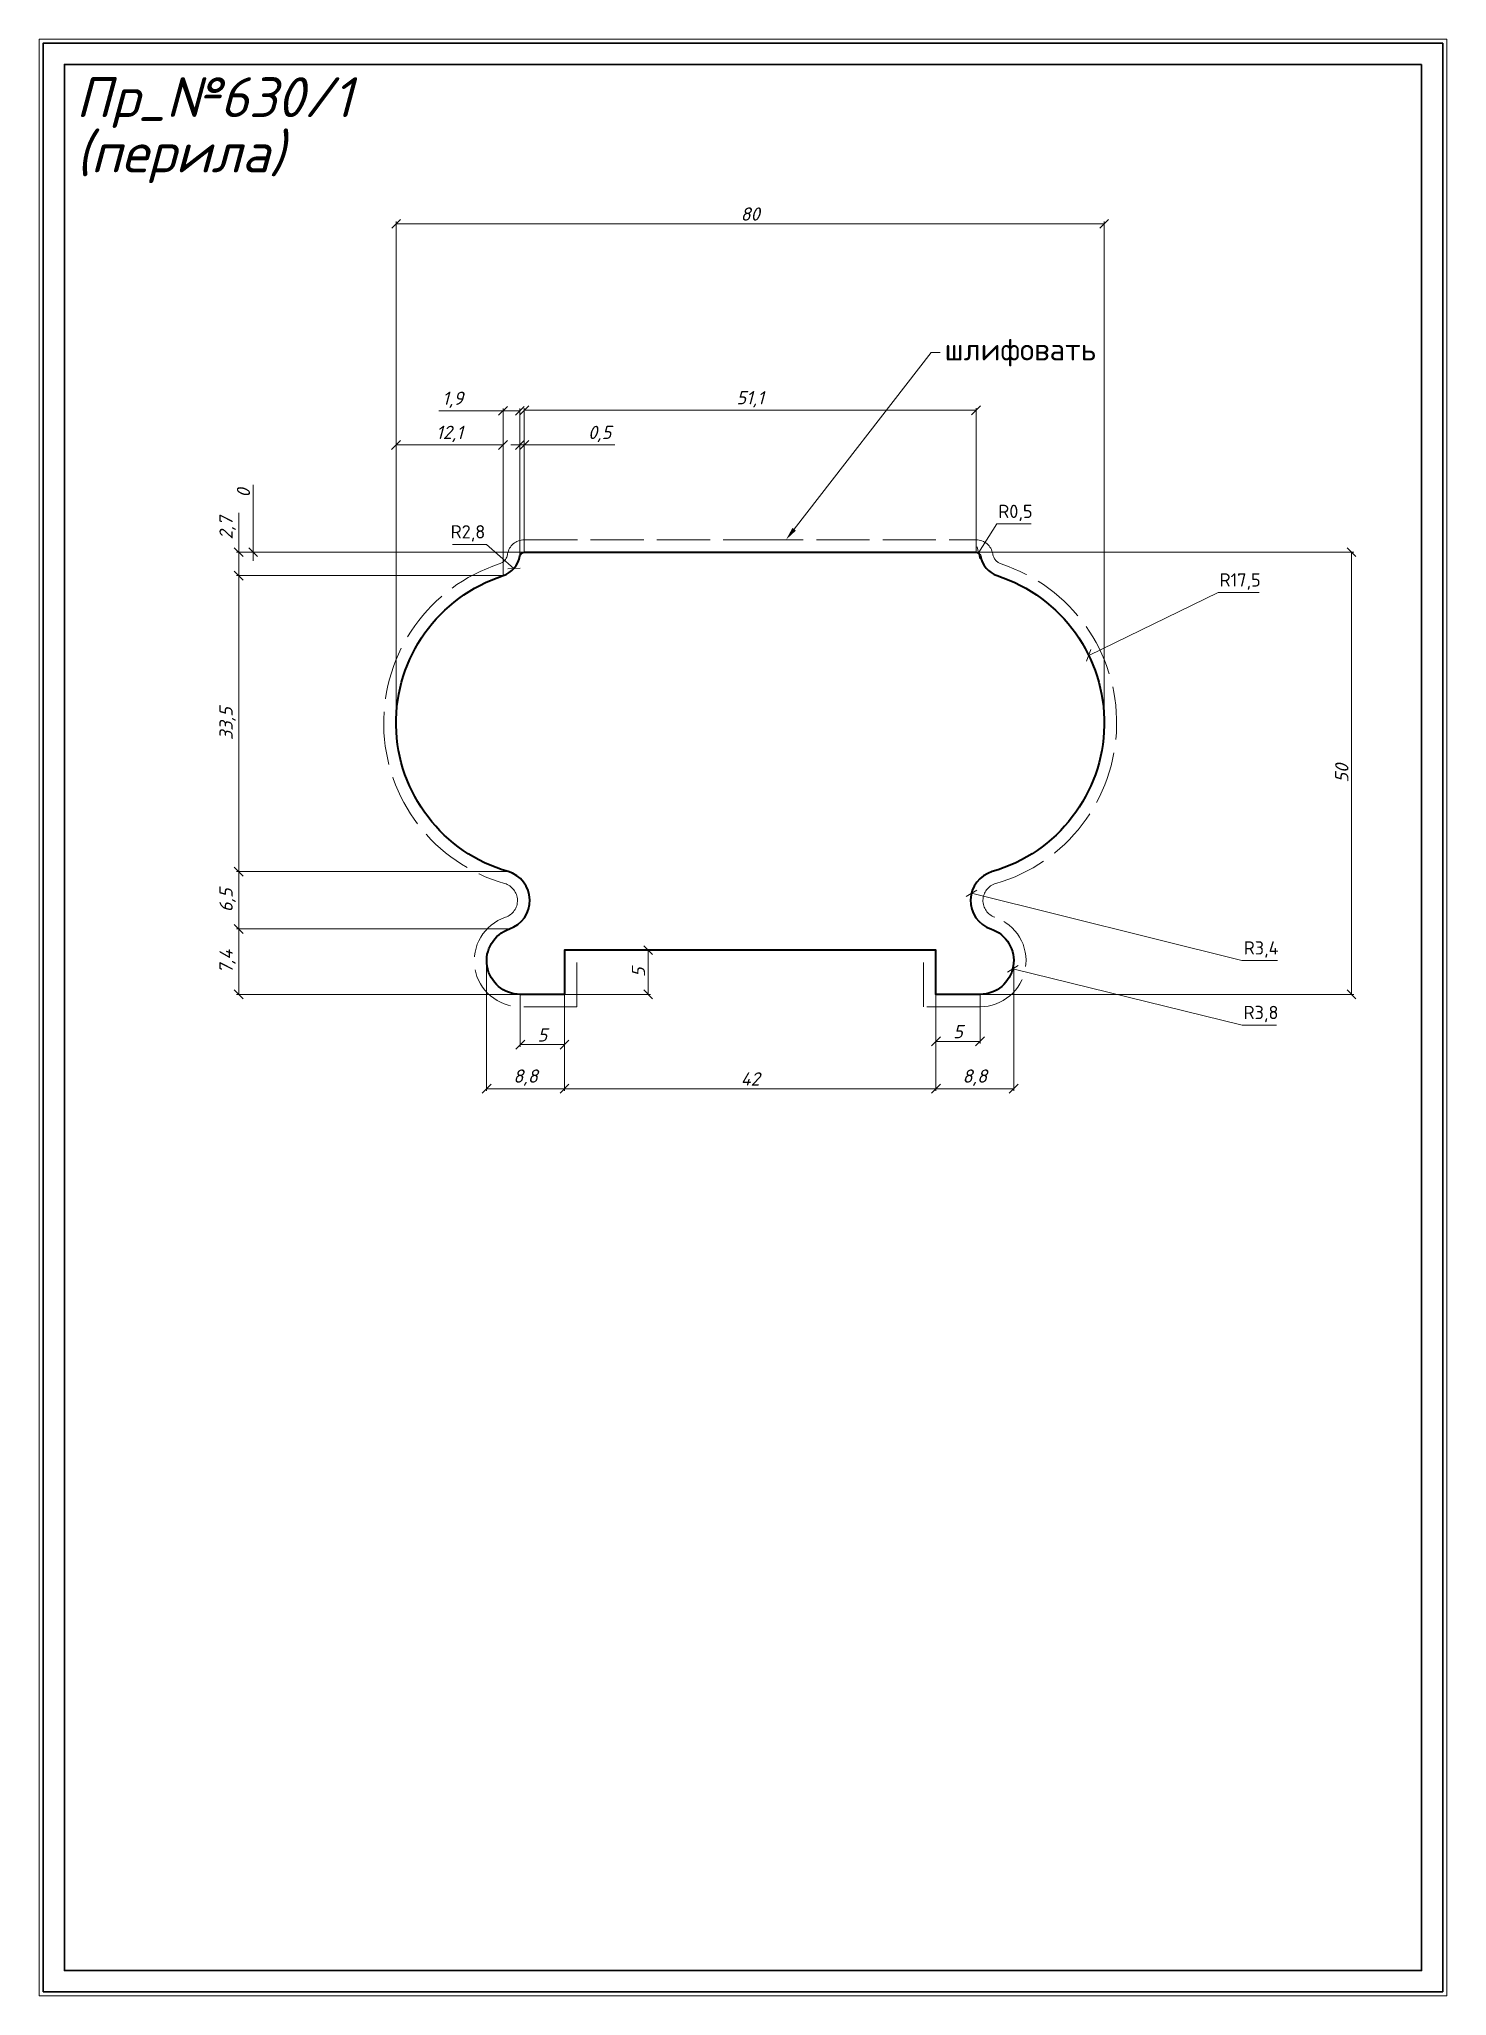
# Model space of a CAD drawing. Header units: millimetres. Extents: x 9236 to 9395, y -1115 to -894.
import ezdxf
from ezdxf import colors
from ezdxf.entities.mleader import LeaderData, LeaderLine
from ezdxf.math import Vec2, Vec3

# ---------------------------------------------------------------- set-up
doc = ezdxf.new("R2010")
doc.units = ezdxf.units.MM
doc.linetypes.add('ACAD_ISO02W100', pattern=[15, 12, -3])
doc.layers.get('0').update_dxf_attribs({"lineweight": 13})
for name, color, linetype, lineweight in [('профили', 1, 'Continuous', 35), ('служебный слой ЛИНИИ ПУНКТИРНЫЕ', 7, 'ACAD_ISO02W100', 13), ('служебный слой НАДПИСИ', 7, 'Continuous', 13), ('служебный слой РАЗМЕРЫ', 7, 'Continuous', 9), ('служебный слой ШТАМП', 7, 'Continuous', 30)]:
    doc.layers.add(name, color=color, linetype=linetype, lineweight=lineweight)
doc.styles.add('ЕСКД', font='isocpeur.ttf', dxfattribs={"oblique": 15})
doc.styles.add('ЕСКД профили размеры', font='isocpeur.ttf')
doc.styles.add('ЕСКД штамп_текст', font='isocpeur.ttf')
doc.dimstyles.new('ЕСКД', dxfattribs={"dimtxt": 3.5, "dimasz": 2.5, "dimexe": 0.25, "dimexo": 0, "dimgap": 0.35, "dimtad": 1, "dimdec": 1, "dimzin": 9, "dimtxsty": 'ЕСКД', "dimblk": 'OBLIQUE', "dimcen": 0, "dimclrd": 256, "dimclre": 256, "dimclrt": 256, "dimadec": 1, "dimazin": 0, "dimtfac": 1, "dimtdec": 1, "dimtmove": 0, "dimatfit": 3, "dimldrblk": 'DOTSMALL', "dimfxl": 1, "dimlwd": -1, "dimlwe": -1, "dimarcsym": 0})
doc.dimstyles.new('ЕСКД профили$4', dxfattribs={"dimtxt": 1.5, "dimasz": 1, "dimexe": 0.3, "dimexo": 0, "dimgap": 0.35, "dimtad": 1, "dimtoh": 1, "dimdec": 1, "dimzin": 9, "dimtxsty": 'ЕСКД профили размеры', "dimblk": 'OBLIQUE', "dimcen": 0, "dimse1": 1, "dimclrd": 256, "dimclre": 256, "dimclrt": 256, "dimadec": 1, "dimazin": 0, "dimtfac": 1, "dimtdec": 1, "dimtofl": 0, "dimtmove": 0, "dimatfit": 3, "dimldrblk": 'DOTSMALL', "dimfxl": 1, "dimlwd": -1, "dimlwe": -1, "dimarcsym": 2})

# ---------------------------------------------------------------- blocks, each defined once
blk = doc.blocks.new('_DotSmall')
at = {"color": 0, "linetype": 'ByBlock', "lineweight": -3, "const_width": 0.5}
blk.add_lwpolyline([(-0.0625, 0, 1), (0.0625, 0, 1)], format="xyb", close=True, dxfattribs=at)
blk = doc.blocks.new('_OBLIQUE')
at = {"color": 0, "linetype": 'ByBlock'}
blk.add_line((-0.5, -0.5), (0.5, 0.5), dxfattribs=at)
blk = doc.blocks.new('*D22')
at = {"layer": 'Defpoints', "color": 0, "transparency": 16777216}
for p in [(9295.65, -1001.5), (9290.66, -1002.23), (9290.66, -1007.91)]:
    blk.add_point(p, dxfattribs=at)
at = {"layer": 'служебный слой РАЗМЕРЫ', "transparency": 16777216}
for p, q in [((9295.65, -1001.5), (9295.65, -1008.16)), ((9290.66, -1002.23), (9290.66, -1008.16)), ((9295.65, -1007.91), (9290.66, -1007.91))]:
    blk.add_line(p, q, dxfattribs=at)
at = {"layer": 'служебный слой РАЗМЕРЫ', "transparency": 16777216, "rotation": 180}
blk.add_blockref('_OBLIQUE', (9290.66, -1007.91), dxfattribs=at)
at = {"layer": 'служебный слой РАЗМЕРЫ', "transparency": 16777216}
blk.add_blockref('_OBLIQUE', (9295.65, -1007.91), dxfattribs=at)
at = {"layer": 'служебный слой РАЗМЕРЫ', "transparency": 16777216, "insert": (9293.16, -1006.81), "char_height": 1.5, "attachment_point": 5, "style": 'ЕСКД'}
blk.add_mtext('5', dxfattribs=at)
blk = doc.blocks.new('*D20')
at = {"layer": 'Defpoints', "color": 0, "transparency": 16777216}
for p in [(9346.43, -998.43), (9337.65, -1002.23), (9346.43, -1012.89)]:
    blk.add_point(p, dxfattribs=at)
at = {"layer": 'служебный слой РАЗМЕРЫ', "transparency": 16777216}
for p, q in [((9346.43, -998.43), (9346.43, -1013.14)), ((9337.65, -1002.23), (9337.65, -1013.14)), ((9337.65, -1012.89), (9346.43, -1012.89))]:
    blk.add_line(p, q, dxfattribs=at)
at = {"layer": 'служебный слой РАЗМЕРЫ', "transparency": 16777216, "rotation": 180}
blk.add_blockref('_OBLIQUE', (9337.65, -1012.89), dxfattribs=at)
at = {"layer": 'служебный слой РАЗМЕРЫ', "transparency": 16777216}
blk.add_blockref('_OBLIQUE', (9346.43, -1012.89), dxfattribs=at)
at = {"layer": 'служебный слой РАЗМЕРЫ', "transparency": 16777216, "insert": (9342.04, -1011.64), "char_height": 1.5, "attachment_point": 5, "style": 'ЕСКД'}
blk.add_mtext('8,8', dxfattribs=at)
blk = doc.blocks.new('*D18')
at = {"layer": 'Defpoints', "color": 0, "transparency": 16777216}
for p in [(9286.86, -998.43), (9295.65, -1000.62), (9295.65, -1012.89)]:
    blk.add_point(p, dxfattribs=at)
at = {"layer": 'служебный слой РАЗМЕРЫ', "transparency": 16777216}
for p, q in [((9286.86, -998.43), (9286.86, -1013.14)), ((9295.65, -1000.62), (9295.65, -1013.14)), ((9286.86, -1012.89), (9295.65, -1012.89))]:
    blk.add_line(p, q, dxfattribs=at)
at = {"layer": 'служебный слой РАЗМЕРЫ', "transparency": 16777216, "rotation": 180}
blk.add_blockref('_OBLIQUE', (9286.86, -1012.89), dxfattribs=at)
at = {"layer": 'служебный слой РАЗМЕРЫ', "transparency": 16777216}
blk.add_blockref('_OBLIQUE', (9295.65, -1012.89), dxfattribs=at)
at = {"layer": 'служебный слой РАЗМЕРЫ', "transparency": 16777216, "insert": (9291.26, -1011.64), "char_height": 1.5, "attachment_point": 5, "style": 'ЕСКД'}
blk.add_mtext('8,8', dxfattribs=at)
blk = doc.blocks.new('*D17')
at = {"layer": 'Defpoints', "color": 0, "transparency": 16777216}
for p in [(9276.62, -940.12), (9288.71, -954.89), (9276.62, -962.15)]:
    blk.add_point(p, dxfattribs=at)
at = {"layer": 'служебный слой РАЗМЕРЫ', "transparency": 16777216}
for p, q in [((9276.62, -962.15), (9276.62, -939.87)), ((9288.71, -940.12), (9276.62, -940.12)), ((9288.71, -954.89), (9288.71, -939.87))]:
    blk.add_line(p, q, dxfattribs=at)
at = {"layer": 'служебный слой РАЗМЕРЫ', "transparency": 16777216, "rotation": 180}
blk.add_blockref('_OBLIQUE', (9276.62, -940.12), dxfattribs=at)
at = {"layer": 'служебный слой РАЗМЕРЫ', "transparency": 16777216}
blk.add_blockref('_OBLIQUE', (9288.71, -940.12), dxfattribs=at)
at = {"layer": 'служебный слой РАЗМЕРЫ', "transparency": 16777216, "insert": (9282.67, -938.87), "char_height": 1.5, "attachment_point": 5, "style": 'ЕСКД'}
blk.add_mtext('12,1', dxfattribs=at)
blk = doc.blocks.new('*D16')
at = {"layer": 'Defpoints', "color": 0, "transparency": 16777216}
for p in [(9288.71, -936.26), (9290.61, -952.65), (9288.71, -954.89)]:
    blk.add_point(p, dxfattribs=at)
at = {"layer": 'служебный слой РАЗМЕРЫ', "transparency": 16777216}
for p, q in [((9288.71, -936.26), (9281.47, -936.26)), ((9288.71, -954.89), (9288.71, -936.01)), ((9290.61, -936.26), (9288.71, -936.26)), ((9290.61, -952.65), (9290.61, -936.01))]:
    blk.add_line(p, q, dxfattribs=at)
at = {"layer": 'служебный слой РАЗМЕРЫ', "transparency": 16777216, "rotation": 180}
blk.add_blockref('_OBLIQUE', (9288.71, -936.26), dxfattribs=at)
at = {"layer": 'служебный слой РАЗМЕРЫ', "transparency": 16777216}
blk.add_blockref('_OBLIQUE', (9290.61, -936.26), dxfattribs=at)
at = {"layer": 'служебный слой РАЗМЕРЫ', "transparency": 16777216, "insert": (9283.03, -935.01), "char_height": 1.5, "attachment_point": 5, "style": 'ЕСКД'}
blk.add_mtext('1,9', dxfattribs=at)
blk = doc.blocks.new('*D15')
at = {"layer": 'Defpoints', "color": 0, "transparency": 16777216}
for p in [(9290.61, -940.12), (9290.61, -952.65), (9291.11, -952)]:
    blk.add_point(p, dxfattribs=at)
at = {"layer": 'служебный слой РАЗМЕРЫ', "transparency": 16777216}
for p, q in [((9290.61, -940.12), (9289.61, -940.12)), ((9290.61, -952.65), (9290.61, -939.87)), ((9290.61, -940.12), (9291.11, -940.12)), ((9291.11, -952), (9291.11, -939.87)), ((9291.11, -940.12), (9301.35, -940.12))]:
    blk.add_line(p, q, dxfattribs=at)
blk.add_blockref('_OBLIQUE', (9290.61, -940.12), dxfattribs=at)
at = {"layer": 'служебный слой РАЗМЕРЫ', "transparency": 16777216, "rotation": 180}
blk.add_blockref('_OBLIQUE', (9291.11, -940.12), dxfattribs=at)
at = {"layer": 'служебный слой РАЗМЕРЫ', "transparency": 16777216, "insert": (9299.64, -938.87), "char_height": 1.5, "attachment_point": 5, "style": 'ЕСКД'}
blk.add_mtext('0,5', dxfattribs=at)
blk = doc.blocks.new('*D14')
at = {"layer": 'Defpoints', "color": 0, "transparency": 16777216}
for p in [(9260.47, -952.23), (9291.11, -952.23), (9291.11, -952.23)]:
    blk.add_point(p, dxfattribs=at)
at = {"layer": 'служебный слой РАЗМЕРЫ', "transparency": 16777216}
for p, q in [((9260.47, -952.23), (9260.47, -944.61)), ((9291.11, -952.23), (9260.22, -952.23)), ((9291.11, -952.23), (9260.22, -952.23)), ((9260.47, -952.23), (9260.47, -953.23))]:
    blk.add_line(p, q, dxfattribs=at)
for rotation in [90, 270]:
    blk.add_blockref('_OBLIQUE', (9260.47, -952.23), dxfattribs=dict(at, rotation=rotation))
at = {"layer": 'служебный слой РАЗМЕРЫ', "transparency": 16777216, "insert": (9259.37, -945.54), "char_height": 1.5, "attachment_point": 5, "rotation": 90, "style": 'ЕСКД'}
blk.add_mtext('0', dxfattribs=at)
blk = doc.blocks.new('*D13')
at = {"layer": 'Defpoints', "color": 0, "transparency": 16777216}
for p in [(9258.83, -952.23), (9291.11, -952.23), (9288.71, -954.89)]:
    blk.add_point(p, dxfattribs=at)
at = {"layer": 'служебный слой РАЗМЕРЫ', "transparency": 16777216}
for p, q in [((9258.83, -952.23), (9258.83, -947.8)), ((9291.11, -952.23), (9258.58, -952.23)), ((9258.83, -954.89), (9258.83, -952.23)), ((9288.71, -954.89), (9258.58, -954.89))]:
    blk.add_line(p, q, dxfattribs=at)
for p, rotation in [((9258.83, -952.23), 90), ((9258.83, -954.89), 270)]:
    blk.add_blockref('_OBLIQUE', p, dxfattribs=dict(at, rotation=rotation))
at = {"layer": 'служебный слой РАЗМЕРЫ', "transparency": 16777216, "insert": (9257.58, -949.52), "char_height": 1.5, "attachment_point": 5, "rotation": 90, "style": 'ЕСКД'}
blk.add_mtext('2,7', dxfattribs=at)
blk = doc.blocks.new('*D12')
at = {"layer": 'Defpoints', "color": 0, "transparency": 16777216}
for p in [(9258.83, -954.89), (9288.71, -954.89), (9289.28, -988.35)]:
    blk.add_point(p, dxfattribs=at)
at = {"layer": 'служебный слой РАЗМЕРЫ', "transparency": 16777216}
for p, q in [((9288.71, -954.89), (9258.58, -954.89)), ((9258.83, -988.35), (9258.83, -954.89)), ((9289.28, -988.35), (9258.58, -988.35))]:
    blk.add_line(p, q, dxfattribs=at)
for p, rotation in [((9258.83, -954.89), 90), ((9258.83, -988.35), 270)]:
    blk.add_blockref('_OBLIQUE', p, dxfattribs=dict(at, rotation=rotation))
at = {"layer": 'служебный слой РАЗМЕРЫ', "transparency": 16777216, "insert": (9257.58, -971.62), "char_height": 1.5, "attachment_point": 5, "rotation": 90, "style": 'ЕСКД'}
blk.add_mtext('33,5', dxfattribs=at)
blk = doc.blocks.new('*D11')
at = {"layer": 'Defpoints', "color": 0, "transparency": 16777216}
for p in [(9258.83, -988.35), (9289.28, -988.35), (9289.44, -994.83)]:
    blk.add_point(p, dxfattribs=at)
at = {"layer": 'служебный слой РАЗМЕРЫ', "transparency": 16777216}
for p, q in [((9289.28, -988.35), (9258.58, -988.35)), ((9258.83, -994.83), (9258.83, -988.35)), ((9289.44, -994.83), (9258.58, -994.83))]:
    blk.add_line(p, q, dxfattribs=at)
for p, rotation in [((9258.83, -988.35), 90), ((9258.83, -994.83), 270)]:
    blk.add_blockref('_OBLIQUE', p, dxfattribs=dict(at, rotation=rotation))
at = {"layer": 'служебный слой РАЗМЕРЫ', "transparency": 16777216, "insert": (9257.58, -991.59), "char_height": 1.5, "attachment_point": 5, "rotation": 90, "style": 'ЕСКД'}
blk.add_mtext('6,5', dxfattribs=at)
blk = doc.blocks.new('*D10')
at = {"layer": 'Defpoints', "color": 0, "transparency": 16777216}
for p in [(9258.83, -994.83), (9289.44, -994.83), (9290.66, -1002.23)]:
    blk.add_point(p, dxfattribs=at)
at = {"layer": 'служебный слой РАЗМЕРЫ', "transparency": 16777216}
for p, q in [((9289.44, -994.83), (9258.58, -994.83)), ((9258.83, -1002.23), (9258.83, -994.83)), ((9290.66, -1002.23), (9258.58, -1002.23))]:
    blk.add_line(p, q, dxfattribs=at)
for p, rotation in [((9258.83, -994.83), 90), ((9258.83, -1002.23), 270)]:
    blk.add_blockref('_OBLIQUE', p, dxfattribs=dict(at, rotation=rotation))
at = {"layer": 'служебный слой РАЗМЕРЫ', "transparency": 16777216, "insert": (9257.58, -998.53), "char_height": 1.5, "attachment_point": 5, "rotation": 90, "style": 'ЕСКД'}
blk.add_mtext('7,4', dxfattribs=at)
blk = doc.blocks.new('*D9')
at = {"layer": 'Defpoints', "color": 0, "transparency": 16777216}
for p in [(9342.63, -998.43), (9346.32, -999.34)]:
    blk.add_point(p, dxfattribs=at)
at = {"layer": 'служебный слой РАЗМЕРЫ', "transparency": 16777216}
for p, q in [((9372.27, -1005.7), (9346.32, -999.34)), ((9376.15, -1005.7), (9372.27, -1005.7))]:
    blk.add_line(p, q, dxfattribs=at)
at = {"layer": 'служебный слой РАЗМЕРЫ', "transparency": 16777216, "rotation": 166.2184451080075}
blk.add_blockref('_OBLIQUE', (9346.32, -999.34), dxfattribs=at)
at = {"layer": 'служебный слой РАЗМЕРЫ', "transparency": 16777216, "insert": (9374.39, -1004.45), "char_height": 1.5, "attachment_point": 5, "style": 'ЕСКД профили размеры'}
blk.add_mtext('R3,8', dxfattribs=at)
blk = doc.blocks.new('*D8')
at = {"layer": 'Defpoints', "color": 0, "transparency": 16777216}
for p in [(9344.96, -991.62), (9348.26, -992.44)]:
    blk.add_point(p, dxfattribs=at)
at = {"layer": 'служебный слой РАЗМЕРЫ', "transparency": 16777216}
for p, q in [((9372.23, -998.4), (9341.66, -990.8)), ((9376.25, -998.4), (9372.23, -998.4))]:
    blk.add_line(p, q, dxfattribs=at)
at = {"layer": 'служебный слой РАЗМЕРЫ', "transparency": 16777216, "rotation": 166.0291161965514}
blk.add_blockref('_OBLIQUE', (9341.66, -990.8), dxfattribs=at)
at = {"layer": 'служебный слой РАЗМЕРЫ', "transparency": 16777216, "insert": (9374.41, -997.15), "char_height": 1.5, "attachment_point": 5, "style": 'ЕСКД профили размеры'}
blk.add_mtext('R3,4', dxfattribs=at)
blk = doc.blocks.new('*D7')
at = {"layer": 'Defpoints', "color": 0, "transparency": 16777216}
for p in [(9354.91, -963.9), (9339.17, -971.54)]:
    blk.add_point(p, dxfattribs=at)
at = {"layer": 'служебный слой РАЗМЕРЫ', "transparency": 16777216}
for p, q in [((9369.54, -956.8), (9354.91, -963.9)), ((9374.17, -956.8), (9369.54, -956.8))]:
    blk.add_line(p, q, dxfattribs=at)
at = {"layer": 'служебный слой РАЗМЕРЫ', "transparency": 16777216, "rotation": 205.8767470300249}
blk.add_blockref('_OBLIQUE', (9354.91, -963.9), dxfattribs=at)
at = {"layer": 'служебный слой РАЗМЕРЫ', "transparency": 16777216, "insert": (9372.03, -955.55), "char_height": 1.5, "attachment_point": 5, "style": 'ЕСКД профили размеры'}
blk.add_mtext('R17,5', dxfattribs=at)
blk = doc.blocks.new('*D6')
at = {"layer": 'Defpoints', "color": 0, "transparency": 16777216}
for p in [(9287.85, -952.23), (9289.95, -954.08)]:
    blk.add_point(p, dxfattribs=at)
at = {"layer": 'служебный слой РАЗМЕРЫ', "transparency": 16777216}
for p, q in [((9282.98, -951.36), (9286.86, -951.36)), ((9286.86, -951.36), (9289.95, -954.08))]:
    blk.add_line(p, q, dxfattribs=at)
at = {"layer": 'служебный слой РАЗМЕРЫ', "transparency": 16777216, "rotation": 318.7416581771589}
blk.add_blockref('_OBLIQUE', (9289.95, -954.08), dxfattribs=at)
at = {"layer": 'служебный слой РАЗМЕРЫ', "transparency": 16777216, "insert": (9284.75, -950.11), "char_height": 1.5, "attachment_point": 5, "style": 'ЕСКД профили размеры'}
blk.add_mtext('R2,8', dxfattribs=at)
blk = doc.blocks.new('*D5')
at = {"layer": 'Defpoints', "color": 0, "transparency": 16777216}
for p in [(9342.18, -952.73), (9342.45, -952.31)]:
    blk.add_point(p, dxfattribs=at)
at = {"layer": 'служебный слой РАЗМЕРЫ', "transparency": 16777216}
for p, q in [((9344.52, -949.05), (9342.45, -952.31)), ((9348.4, -949.05), (9344.52, -949.05))]:
    blk.add_line(p, q, dxfattribs=at)
at = {"layer": 'служебный слой РАЗМЕРЫ', "transparency": 16777216, "rotation": 237.5946902813961}
blk.add_blockref('_OBLIQUE', (9342.45, -952.31), dxfattribs=at)
at = {"layer": 'служебный слой РАЗМЕРЫ', "transparency": 16777216, "insert": (9346.63, -947.8), "char_height": 1.5, "attachment_point": 5, "style": 'ЕСКД профили размеры'}
blk.add_mtext('R0,5', dxfattribs=at)
blk = doc.blocks.new('*D4')
at = {"layer": 'Defpoints', "color": 0, "transparency": 16777216}
for p in [(9342.18, -936.2), (9291.11, -952.23), (9342.18, -952.23)]:
    blk.add_point(p, dxfattribs=at)
at = {"layer": 'служебный слой РАЗМЕРЫ', "transparency": 16777216}
for p, q in [((9291.11, -952.23), (9291.11, -935.95)), ((9291.11, -936.2), (9342.18, -936.2)), ((9342.18, -952.23), (9342.18, -935.95))]:
    blk.add_line(p, q, dxfattribs=at)
at = {"layer": 'служебный слой РАЗМЕРЫ', "transparency": 16777216, "rotation": 180}
blk.add_blockref('_OBLIQUE', (9291.11, -936.2), dxfattribs=at)
at = {"layer": 'служебный слой РАЗМЕРЫ', "transparency": 16777216}
blk.add_blockref('_OBLIQUE', (9342.18, -936.2), dxfattribs=at)
at = {"layer": 'служебный слой РАЗМЕРЫ', "transparency": 16777216, "insert": (9316.65, -934.95), "char_height": 1.5, "attachment_point": 5, "style": 'ЕСКД'}
blk.add_mtext('51,1', dxfattribs=at)

msp = doc.modelspace()

# ---------------------------------------------------------------- linework, layer by layer
at = {"layer": 'профили'}
msp.add_lwpolyline([(9342.68, -952.65, 0.283302), (9344.58, -954.89, -0.739328), (9344.01, -988.35, 0.733532), (9343.86, -994.83, -0.847488), (9342.63, -1002.23), (9337.65, -1002.23), (9337.65, -997.23), (9316.65, -997.23), (9295.65, -997.23), (9295.65, -1002.23), (9290.66, -1002.23, -0.847488), (9289.44, -994.83, 0.733532), (9289.28, -988.35, -0.739328), (9288.71, -954.89, 0.283302), (9290.61, -952.65, -0.370334), (9291.11, -952.23), (9316.65, -952.23), (9342.18, -952.23, -0.370334)], format="xyb", close=True, dxfattribs=at)
at = {"layer": 'служебный слой ЛИНИИ ПУНКТИРНЫЕ', "ltscale": 0.5}
for p, q in [((9291.11, -950.83), (9316.65, -950.83)), ((9316.65, -950.83), (9342.18, -950.83)), ((9297.05, -998.63), (9297.05, -1003.63)), ((9336.24, -1003.63), (9336.24, -998.63)), ((9297.05, -1003.63), (9290.66, -1003.63)), ((9342.63, -1003.63), (9336.24, -1003.63))]:
    msp.add_line(p, q, dxfattribs=at)
for centre, radius, start, end in [((9291.11, -952.73), 1.9, 90, 171.2853), ((9342.18, -952.73), 1.9, 8.7147, 90), ((9287.85, -952.23), 1.4, 288.0152, 351.2853), ((9345.45, -952.23), 1.4, 188.7147, 251.9848), ((9294.12, -971.54), 18.9, 108.0152, 253.9214), ((9339.17, -971.54), 18.9, 286.0786, 71.9848), ((9288.34, -991.62), 2, 288.8765, 73.9214), ((9344.96, -991.62), 2, 106.0786, 251.1235), ((9290.66, -998.43), 5.2, 108.8765, 270), ((9342.63, -998.43), 5.2, 270, 71.1235)]:
    msp.add_arc(centre, radius, start, end, dxfattribs=at)
at = {"layer": 'служебный слой ШТАМП', "color": 6, "lineweight": 5, "ltscale": 100}
msp.add_lwpolyline([(9395.4, -894.24), (9236.27, -894.24), (9236.27, -1115.45), (9395.4, -1115.45)], close=True, dxfattribs=at)
at = {"layer": 'служебный слой ШТАМП', "ltscale": 100}
for points in [[(9394.94, -894.69), (9236.73, -894.69), (9236.73, -1114.99), (9394.94, -1114.99)], [(9392.54, -897.09), (9239.13, -897.09), (9239.13, -1112.59), (9392.54, -1112.59)]]:
    msp.add_lwpolyline(points, close=True, dxfattribs=at)

# ---------------------------------------------------------------- texts
at = {"layer": 'служебный слой НАДПИСИ', "style": 'ЕСКД', "oblique": 15}
for s, p in [('Пр_№630/1', (9240.43, -903.05)), ('(перила)', (9240.43, -909.3))]:
    msp.add_text(s, height=4.5, dxfattribs=at).set_placement(p)

# ---------------------------------------------------------------- dimensions: what is measured, and where the dimension line sits
at = {"layer": 'служебный слой РАЗМЕРЫ', "color": 1}
for base, p1, p2 in [((9356.6673, -915.1103), (9276.6236, -971.5352), (9356.6673, -971.5352)), ((9337.65, -1012.89), (9295.65, -1000.62), (9337.65, -1002.23)), ((9342.63, -1007.54), (9337.65, -1002.23), (9342.63, -1002.23))]:
    msp.add_linear_dim(base=base, p1=p1, p2=p2, dimstyle='ЕСКД', override={"dimtxt": 1.5, "dimasz": 1}, dxfattribs=at).render()
for base, p1, p2, picture, middle in [((9288.71, -936.26), (9290.61, -952.65), (9288.71, -954.89), '*D16', (9283.03, -936.26)), ((9290.61, -940.12), (9291.11, -952), (9290.61, -952.65), '*D15', (9299.64, -940.12))]:
    dim = msp.add_linear_dim(base=base, p1=p1, p2=p2, dimstyle='ЕСКД', override={"dimtxt": 1.5, "dimasz": 1}, dxfattribs=at)
    dim.commit()
    dim.dimension.update_dxf_attribs({"geometry": picture, "text_midpoint": middle, "dimtype": 128})
for base, p1, p2, picture, middle in [((9342.18, -936.2), (9291.11, -952.23), (9342.18, -952.23), '*D4', (9316.65, -934.95)), ((9276.62, -940.12), (9288.71, -954.89), (9276.62, -962.15), '*D17', (9282.67, -938.87)), ((9295.65, -1012.89), (9286.86, -998.43), (9295.65, -1000.62), '*D18', (9291.26, -1011.64)), ((9346.43, -1012.89), (9337.65, -1002.23), (9346.43, -998.43), '*D20', (9342.04, -1011.64)), ((9290.66, -1007.91), (9295.65, -1001.5), (9290.66, -1002.23), '*D22', (9293.16, -1006.81))]:
    dim = msp.add_linear_dim(base=base, p1=p1, p2=p2, dimstyle='ЕСКД', override={"dimtxt": 1.5, "dimasz": 1}, dxfattribs=at)
    dim.commit()
    dim.dimension.update_dxf_attribs({"geometry": picture, "text_midpoint": middle})
dim = msp.add_linear_dim(base=(9260.47399902, -952.23045441), p1=(9291.10735713, -952.23045441), p2=(9291.10735713, -952.23045441), angle=90, dimstyle='ЕСКД', override={"dimtxt": 1.5, "dimasz": 1}, dxfattribs=at)
dim.commit()
dim.dimension.update_dxf_attribs({"geometry": '*D14', "text_midpoint": (9260.47399902, -945.53654333), "dimtype": 128})
for base, p1, p2, picture, middle in [((9258.83, -952.23), (9288.71, -954.89), (9291.11, -952.23), '*D13', (9257.58, -949.52)), ((9258.83, -954.89), (9289.28, -988.35), (9288.71, -954.89), '*D12', (9257.58, -971.62)), ((9258.83, -988.35), (9289.44, -994.83), (9289.28, -988.35), '*D11', (9257.58, -991.59)), ((9258.83, -994.83), (9290.66, -1002.23), (9289.44, -994.83), '*D10', (9257.58, -998.53))]:
    dim = msp.add_linear_dim(base=base, p1=p1, p2=p2, angle=90, dimstyle='ЕСКД', override={"dimtxt": 1.5, "dimasz": 1}, dxfattribs=at)
    dim.commit()
    dim.dimension.update_dxf_attribs({"geometry": picture, "text_midpoint": middle})
for center, mpoint, picture, middle in [((9342.18, -952.73), (9342.45, -952.31), '*D5', (9346.63, -949.05)), ((9287.85, -952.23), (9289.95, -954.08), '*D6', (9284.75, -951.36)), ((9339.17, -971.54), (9354.91, -963.9), '*D7', (9372.03, -956.8)), ((9344.96, -991.62), (9348.26, -992.44), '*D8', (9372.23, -998.4)), ((9342.63, -998.43), (9346.32, -999.34), '*D9', (9372.27, -1005.7))]:
    dim = msp.add_radius_dim(center=center, mpoint=mpoint, dimstyle='ЕСКД профили$4', dxfattribs=at)
    dim.commit()
    dim.dimension.update_dxf_attribs({"geometry": picture, "text_midpoint": middle, "dimtype": 132})
for base, p1, p2 in [((9384.62, -952.23), (9340.64, -1002.23), (9333, -952.23)), ((9305.12, -997.23), (9294.73, -1002.23), (9296.39, -997.23))]:
    msp.add_linear_dim(base=base, p1=p1, p2=p2, angle=90, dimstyle='ЕСКД', override={"dimtxt": 1.5, "dimasz": 1}, dxfattribs=at).render()

# ---------------------------------------------------------------- leaders
at = {"layer": 'служебный слой РАЗМЕРЫ'}
ml = msp.add_multileader_mtext('Standard', dxfattribs=at)
ml.set_content('\\A1;{\\fISOCPEUR|b1|i0|c204|p34;шлифовать}', color=256, style='ЕСКД штамп_текст')
ml.set_leader_properties(color=256, linetype='ByLayer', lineweight=-1)
ml.build(insert=Vec2(0, 0))
ml.multileader.update_dxf_attribs({"dogleg_length": 1, "arrow_head_size": 1.5})
ctx = ml.context
ctx.base_point, ctx.char_height, ctx.arrow_head_size, ctx.landing_gap_size, ctx.plane_origin = Vec3(9338.12, -929.68), 2.5, 1.5, 0.5, Vec3(9369.41, -919.72)
notes = []
notes.append((ctx, [(1, (1, 1, 0), (9337.12, -929.68), (1, 0), 1, [(0, [(9320.7, -950.83)], 0, [])])]))
ctx.mtext.insert, ctx.mtext.flow_direction = Vec3(9338.62, -928.06), 5
for ctx, leaders in notes:
    for number, flags, end, landing, length, lines in leaders:
        leader = LeaderData()
        leader.index, (leader.has_last_leader_line, leader.has_dogleg_vector, leader.attachment_direction) = number, flags
        leader.last_leader_point, leader.dogleg_vector, leader.dogleg_length = Vec3(end), Vec3(landing), length
        for number, points, colour, breaks in lines:
            line = LeaderLine()
            line.index, line.vertices, line.color, line.breaks = number, Vec3.list(points), colors.encode_raw_color(colour), breaks
            leader.lines.append(line)
        ctx.leaders.append(leader)

doc.saveas('drawing.dxf')
